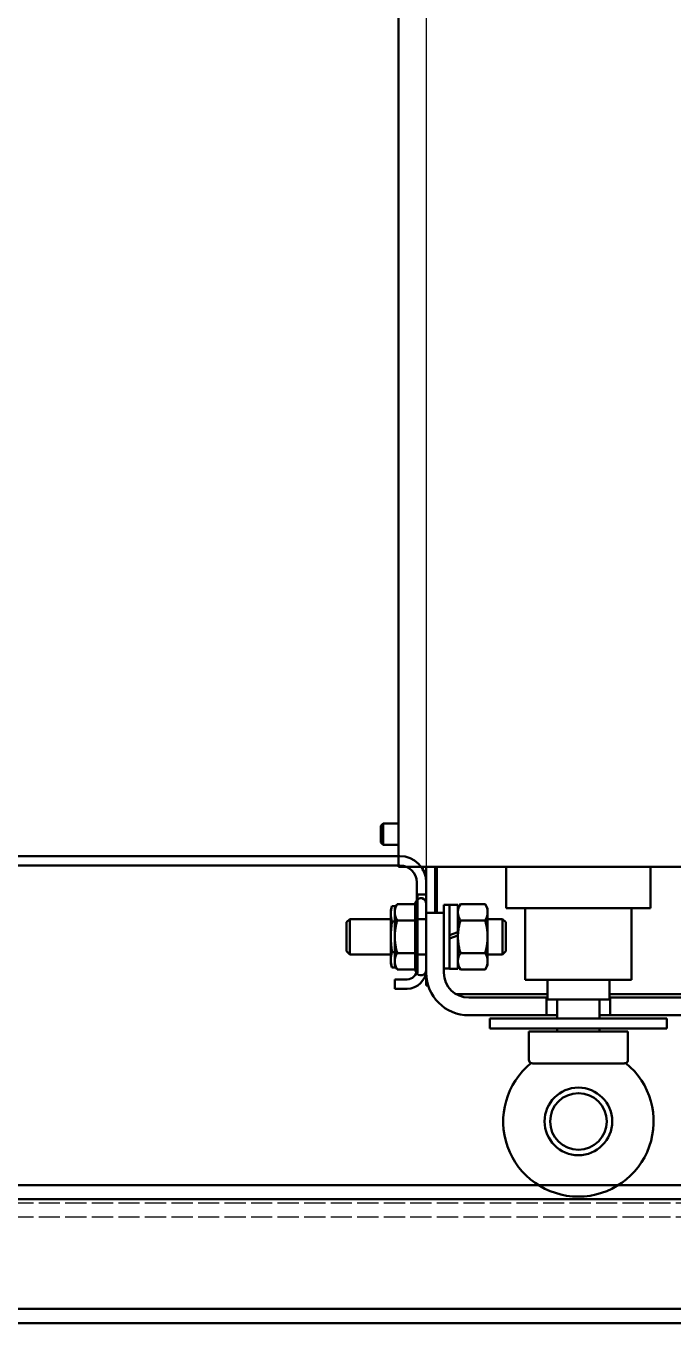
# Model space of a CAD drawing. Header units: millimetres. Extents: x 0 to 461941, y -159644 to 4828.
# Drawn here: x 401394.9 to 401577.8, y -39159.1 to -38792.4 of the extents above; entities that cross this region are included whole.
import ezdxf

# ---------------------------------------------------------------- set-up
doc = ezdxf.new("R2010")
doc.units = ezdxf.units.MM
doc.linetypes.add('Xref Conv Decant In$0$AM_ISO02W050', pattern=[7.5, 6, -1.5])
doc.linetypes.add('Xref Conv Decant Product Tote$0$AM_ISO02W050', pattern=[7.5, 6, -1.5])
doc.layers.add('AM_BOR', color=4, linetype='Continuous')
doc.layers.add('Xref Conv Decant Product Tote$0$Dimension', color=7, linetype='Continuous')
for name, color, linetype, lineweight in [('Xref Conv Decant In$0$Conv Decant In Out', 5, 'Continuous', 50), ('Xref Conv Decant In$0$Hidden', 9, 'Xref Conv Decant In$0$AM_ISO02W050', 25), ('Xref Conv Decant Product Tote$0$Conv- Product decant', 3, 'Continuous', 50), ('Xref Conv Decant Product Tote$0$Hidden', 9, 'Xref Conv Decant Product Tote$0$AM_ISO02W050', 25)]:
    doc.layers.add(name, color=color, linetype=linetype, lineweight=lineweight)

# ---------------------------------------------------------------- blocks, each defined once
blk = doc.blocks.new('*U293')
for p, q in [((555.675, 7.4225), (555.675, 157.6602)), ((558.335, 7.4225), (558.335, 157.6602)), ((590.515, 8.89), (590.515, 5.4286)), ((593.175, 8.89), (590.515, 8.89)), ((593.175, 8.89), (593.175, 5.4286)), ((587.7464, 2.66), (563.0975, 2.66)), ((587.7464, 0), (563.0975, 0))]:
    blk.add_line(p, q)
for centre, radius, start, end in [((563.0975, 7.4225), 7.4225, 180, 270), ((563.0975, 7.4225), 4.7625, 180, 270), ((587.7464, 5.4286), 2.7686, 270, 0), ((587.7464, 5.4286), 5.4286, 270, 0)]:
    blk.add_arc(centre, radius, start, end)
blk = doc.blocks.new('Xref Conv Decant Product Tote$0$A$C488F5DB0')
for p, q in [((116.51, 377.5), (115.59, 376.58)), ((125.59, 376.58), (115.59, 376.58)), ((115.59, 365), (115.59, 376.58)), ((116.51, 377.5), (124.67, 377.5)), ((124.67, 377.5), (125.59, 376.58)), ((125.59, 365), (125.59, 376.58)), ((147.21, 367.8), (146.59, 367.19)), ((152.59, 367.19), (146.59, 367.19)), ((146.59, 362.8), (146.59, 367.19)), ((147.21, 367.8), (151.98, 367.8)), ((151.98, 367.8), (152.59, 367.19)), ((152.59, 362.8), (152.59, 367.19)), ((112.59, 363.9), (111.36, 363.19)), ((111.36, 358.1), (111.36, 363.19)), ((113.09, 365), (111.93, 364.69)), ((111.93, 363.52), (111.93, 364.69)), ((113.67, 363.9), (112.59, 363.9)), ((114.1, 365), (113.09, 365)), ((120.59, 363.9), (113.67, 363.9)), ((120.59, 365), (114.1, 365)), ((115.97, 358.1), (115.97, 363.19)), ((116.26, 363.9), (116.26, 364.69)), ((127.09, 365), (120.59, 365)), ((127.52, 363.9), (120.59, 363.9)), ((124.92, 363.9), (124.92, 364.69)), ((125.21, 358.1), (125.21, 363.19)), ((128.09, 365), (127.09, 365)), ((128.59, 363.9), (127.52, 363.9)), ((128.09, 365), (129.25, 364.69)), ((128.59, 363.9), (129.83, 363.19)), ((129.25, 363.52), (129.25, 364.69)), ((129.83, 358.1), (129.83, 363.19)), ((140.39, 261.2), (140.39, 362.8)), ((140.39, 362.8), (686.39, 362.8)), ((132.49, 357.5), (110.39, 357.5)), ((111.36, 358.23), (110.56, 357.86)), ((113.67, 358.1), (111.36, 358.1)), ((112.59, 358.1), (112.59, 357.5)), ((112.59, 357.5), (128.59, 357.5)), ((115.97, 358.1), (113.67, 358.1)), ((115.59, 357.5), (115.59, 355)), ((120.59, 358.1), (115.97, 358.1)), ((125.21, 358.1), (120.59, 358.1)), ((127.52, 358.1), (125.21, 358.1)), ((125.59, 357.5), (125.59, 355)), ((129.83, 358.1), (127.52, 358.1)), ((128.59, 358.1), (128.59, 357.5)), ((129.83, 358.23), (130.63, 357.86)), ((132.49, 355), (132.49, 357.5)), ((139.2, 356), (139.21, 356)), ((139.2, 355), (139.2, 356)), ((140.04, 356), (139.21, 356)), ((140.04, 356), (140.39, 356)), ((106.79, 355), (106.79, 354.45)), ((110.39, 355), (106.79, 355)), ((110.39, 355), (132.49, 355)), ((127.39, 355), (110.39, 355)), ((127.39, 350), (127.39, 355)), ((140.39, 355), (127.39, 355)), ((140.39, 352.5), (127.39, 352.5)), ((140.39, 352), (127.39, 352)), ((128.59, 352), (128.59, 352.5)), ((110.39, 350), (127.39, 350)), ((120.12, 348.4), (111.54, 348.4)), ((111.54, 348.4), (111.54, 346.05)), ((111.59, 350), (111.59, 348.4)), ((121.06, 348.4), (120.12, 348.4)), ((120.12, 348.4), (120.98, 346.05)), ((121.92, 346.05), (121.06, 348.4)), ((129.64, 348.4), (121.06, 348.4)), ((129.59, 350), (127.39, 350)), ((129.59, 350), (129.59, 348.4)), ((129.64, 348.4), (129.64, 346.05)), ((104.39, 346.61), (104.39, 320.75)), ((112.59, 346.05), (111.36, 345.34)), ((111.36, 345.34), (111.36, 338.36)), ((120.98, 346.05), (111.54, 346.05)), ((115.97, 345.34), (115.97, 338.36)), ((121.92, 346.05), (120.98, 346.05)), ((129.64, 346.05), (121.92, 346.05)), ((125.21, 345.34), (125.21, 338.36)), ((128.59, 346.05), (129.83, 345.34)), ((129.83, 345.34), (129.83, 338.36)), ((98.39, 343), (98.39, 321)), ((103.39, 321), (103.39, 343)), ((112.59, 337.65), (111.36, 338.36)), ((112.59, 337.65), (113.67, 337.65)), ((113.67, 337.65), (120.59, 337.65)), ((115.59, 337.65), (115.59, 333.42)), ((120.59, 337.65), (127.52, 337.65)), ((125.59, 337.65), (125.59, 333.42)), ((127.52, 337.65), (128.59, 337.65)), ((128.59, 337.65), (129.83, 338.36)), ((94.69, 287), (94.69, 337)), ((94.69, 337), (97.49, 337)), ((97.49, 337), (97.49, 287)), ((115.59, 333.42), (125.59, 333.42)), ((116.51, 332.5), (115.59, 333.42)), ((124.67, 332.5), (116.51, 332.5)), ((124.67, 332.5), (125.59, 333.42)), ((128.64, 291.6), (128.64, 332.4)), ((128.64, 332.4), (140.39, 332.4)), ((108.39, 297), (108.39, 327)), ((128.64, 327), (108.39, 327)), ((84.79, 299.19), (84.79, 324.81)), ((85.79, 326), (93.79, 326)), ((93.79, 298), (93.79, 326)), ((98.39, 321), (103.39, 321)), ((98.39, 318), (98.39, 321)), ((102.89, 303.25), (102.89, 320.75)), ((102.89, 320.75), (108.39, 320.75)), ((103.39, 321), (103.39, 320.75)), ((93.79, 318), (94.69, 318)), ((97.49, 318), (102.89, 318)), ((93.79, 306), (94.69, 306)), ((97.49, 306), (102.89, 306)), ((98.39, 303), (98.39, 306)), ((103.39, 303), (98.39, 303)), ((98.39, 303), (98.39, 21)), ((102.89, 303.25), (108.39, 303.25)), ((103.39, 303.25), (103.39, 303)), ((103.39, 21), (103.39, 303)), ((104.39, 303.25), (104.39, 282.5)), ((85.79, 298), (93.79, 298)), ((128.64, 297), (108.39, 297)), ((128.64, 291.6), (140.39, 291.6)), ((94.69, 287), (97.49, 287))]:
    blk.add_line(p, q)
at = {"flags": 128}
for points in [[(113.67, 363.9), (113.57, 363.9), (113.48, 363.9), (113.39, 363.89), (113.3, 363.88), (113.2, 363.87), (113.11, 363.86), (113.02, 363.84), (112.93, 363.82), (112.83, 363.8), (112.74, 363.78), (112.65, 363.75), (112.55, 363.72), (112.46, 363.69), (112.36, 363.66), (112.27, 363.63), (112.17, 363.59), (112.07, 363.55), (111.97, 363.5), (111.87, 363.46), (111.77, 363.41), (111.67, 363.36), (111.57, 363.3), (111.46, 363.25), (111.36, 363.19)], [(114.1, 365), (114.01, 365), (113.92, 365), (113.84, 365), (113.75, 364.99), (113.67, 364.99), (113.58, 364.98), (113.49, 364.97), (113.41, 364.97), (113.32, 364.96), (113.23, 364.95), (113.14, 364.94), (113.06, 364.92), (112.97, 364.91), (112.88, 364.9), (112.79, 364.88), (112.7, 364.86), (112.6, 364.85), (112.51, 364.83), (112.42, 364.81), (112.32, 364.79), (112.23, 364.76), (112.13, 364.74), (112.03, 364.72), (111.93, 364.69)], [(115.97, 363.19), (115.87, 363.25), (115.76, 363.3), (115.66, 363.36), (115.56, 363.41), (115.46, 363.46), (115.36, 363.5), (115.26, 363.55), (115.16, 363.59), (115.06, 363.63), (114.97, 363.66), (114.87, 363.69), (114.78, 363.72), (114.68, 363.75), (114.59, 363.78), (114.5, 363.8), (114.4, 363.82), (114.31, 363.84), (114.22, 363.86), (114.13, 363.87), (114.03, 363.88), (113.94, 363.89), (113.85, 363.9), (113.76, 363.9), (113.67, 363.9)], [(116.26, 364.69), (116.16, 364.72), (116.07, 364.74), (115.97, 364.76), (115.87, 364.79), (115.78, 364.81), (115.68, 364.83), (115.59, 364.85), (115.5, 364.86), (115.41, 364.88), (115.32, 364.9), (115.23, 364.91), (115.14, 364.92), (115.05, 364.94), (114.97, 364.95), (114.88, 364.96), (114.79, 364.97), (114.7, 364.97), (114.62, 364.98), (114.53, 364.99), (114.44, 364.99), (114.36, 365), (114.27, 365), (114.19, 365), (114.1, 365)], [(120.59, 363.9), (120.41, 363.9), (120.22, 363.9), (120.04, 363.89), (119.85, 363.88), (119.67, 363.87), (119.49, 363.86), (119.3, 363.84), (119.12, 363.82), (118.93, 363.8), (118.74, 363.78), (118.56, 363.75), (118.37, 363.72), (118.18, 363.69), (117.99, 363.66), (117.8, 363.63), (117.6, 363.59), (117.41, 363.55), (117.21, 363.5), (117.01, 363.46), (116.81, 363.41), (116.6, 363.36), (116.4, 363.3), (116.19, 363.25), (115.97, 363.19)], [(120.59, 365), (120.42, 365), (120.25, 365), (120.07, 365), (119.9, 364.99), (119.73, 364.99), (119.56, 364.98), (119.38, 364.97), (119.21, 364.97), (119.03, 364.96), (118.86, 364.95), (118.68, 364.94), (118.51, 364.92), (118.33, 364.91), (118.15, 364.9), (117.97, 364.88), (117.79, 364.86), (117.61, 364.85), (117.42, 364.83), (117.23, 364.81), (117.04, 364.79), (116.85, 364.76), (116.66, 364.74), (116.46, 364.72), (116.26, 364.69)], [(124.92, 364.69), (124.72, 364.72), (124.53, 364.74), (124.33, 364.76), (124.14, 364.79), (123.95, 364.81), (123.77, 364.83), (123.58, 364.85), (123.4, 364.86), (123.22, 364.88), (123.04, 364.9), (122.86, 364.91), (122.68, 364.92), (122.5, 364.94), (122.33, 364.95), (122.15, 364.96), (121.98, 364.97), (121.8, 364.97), (121.63, 364.98), (121.46, 364.99), (121.29, 364.99), (121.11, 365), (120.94, 365), (120.77, 365), (120.59, 365)], [(125.21, 363.19), (125, 363.25), (124.79, 363.3), (124.58, 363.36), (124.38, 363.41), (124.18, 363.46), (123.98, 363.5), (123.78, 363.55), (123.58, 363.59), (123.39, 363.63), (123.2, 363.66), (123.01, 363.69), (122.82, 363.72), (122.63, 363.75), (122.44, 363.78), (122.26, 363.8), (122.07, 363.82), (121.89, 363.84), (121.7, 363.86), (121.52, 363.87), (121.33, 363.88), (121.15, 363.89), (120.96, 363.9), (120.78, 363.9), (120.59, 363.9)], [(127.09, 365), (127, 365), (126.92, 365), (126.83, 365), (126.74, 364.99), (126.66, 364.99), (126.57, 364.98), (126.48, 364.97), (126.4, 364.97), (126.31, 364.96), (126.22, 364.95), (126.13, 364.94), (126.05, 364.92), (125.96, 364.91), (125.87, 364.9), (125.78, 364.88), (125.69, 364.86), (125.59, 364.85), (125.5, 364.83), (125.41, 364.81), (125.31, 364.79), (125.22, 364.76), (125.12, 364.74), (125.02, 364.72), (124.92, 364.69)], [(127.52, 363.9), (127.43, 363.9), (127.34, 363.9), (127.24, 363.89), (127.15, 363.88), (127.06, 363.87), (126.97, 363.86), (126.88, 363.84), (126.78, 363.82), (126.69, 363.8), (126.6, 363.78), (126.5, 363.75), (126.41, 363.72), (126.31, 363.69), (126.22, 363.66), (126.12, 363.63), (126.03, 363.59), (125.93, 363.55), (125.83, 363.5), (125.73, 363.46), (125.63, 363.41), (125.53, 363.36), (125.42, 363.3), (125.32, 363.25), (125.21, 363.19)], [(129.25, 364.69), (129.15, 364.72), (129.06, 364.74), (128.96, 364.76), (128.86, 364.79), (128.77, 364.81), (128.68, 364.83), (128.58, 364.85), (128.49, 364.86), (128.4, 364.88), (128.31, 364.9), (128.22, 364.91), (128.13, 364.92), (128.04, 364.94), (127.96, 364.95), (127.87, 364.96), (127.78, 364.97), (127.69, 364.97), (127.61, 364.98), (127.52, 364.99), (127.43, 364.99), (127.35, 365), (127.26, 365), (127.18, 365), (127.09, 365)], [(129.83, 363.19), (129.72, 363.25), (129.62, 363.3), (129.52, 363.36), (129.41, 363.41), (129.31, 363.46), (129.21, 363.5), (129.12, 363.55), (129.02, 363.59), (128.92, 363.63), (128.82, 363.66), (128.73, 363.69), (128.63, 363.72), (128.54, 363.75), (128.45, 363.78), (128.35, 363.8), (128.26, 363.82), (128.17, 363.84), (128.08, 363.86), (127.98, 363.87), (127.89, 363.88), (127.8, 363.89), (127.71, 363.9), (127.61, 363.9), (127.52, 363.9)], [(113.67, 346.05), (113.57, 346.05), (113.48, 346.05), (113.39, 346.04), (113.3, 346.03), (113.2, 346.02), (113.11, 346.01), (113.02, 345.99), (112.93, 345.97), (112.83, 345.95), (112.74, 345.93), (112.65, 345.9), (112.55, 345.87), (112.46, 345.84), (112.36, 345.81), (112.27, 345.78), (112.17, 345.74), (112.07, 345.7), (111.97, 345.65), (111.87, 345.61), (111.77, 345.56), (111.67, 345.51), (111.57, 345.45), (111.46, 345.4), (111.36, 345.34)], [(115.97, 345.34), (115.87, 345.4), (115.76, 345.45), (115.66, 345.51), (115.56, 345.56), (115.46, 345.61), (115.36, 345.65), (115.26, 345.7), (115.16, 345.74), (115.06, 345.78), (114.97, 345.81), (114.87, 345.84), (114.78, 345.87), (114.68, 345.9), (114.59, 345.93), (114.5, 345.95), (114.4, 345.97), (114.31, 345.99), (114.22, 346.01), (114.13, 346.02), (114.03, 346.03), (113.94, 346.04), (113.85, 346.05), (113.76, 346.05), (113.67, 346.05)], [(120.59, 346.05), (120.41, 346.05), (120.22, 346.05), (120.04, 346.04), (119.85, 346.03), (119.67, 346.02), (119.49, 346.01), (119.3, 345.99), (119.12, 345.97), (118.93, 345.95), (118.74, 345.93), (118.56, 345.9), (118.37, 345.87), (118.18, 345.84), (117.99, 345.81), (117.8, 345.78), (117.6, 345.74), (117.41, 345.7), (117.21, 345.65), (117.01, 345.61), (116.81, 345.56), (116.6, 345.51), (116.4, 345.45), (116.19, 345.4), (115.97, 345.34)], [(125.21, 345.34), (125, 345.4), (124.79, 345.45), (124.58, 345.51), (124.38, 345.56), (124.18, 345.61), (123.98, 345.65), (123.78, 345.7), (123.58, 345.74), (123.39, 345.78), (123.2, 345.81), (123.01, 345.84), (122.82, 345.87), (122.63, 345.9), (122.44, 345.93), (122.26, 345.95), (122.07, 345.97), (121.89, 345.99), (121.7, 346.01), (121.52, 346.02), (121.33, 346.03), (121.15, 346.04), (120.96, 346.05), (120.78, 346.05), (120.59, 346.05)], [(127.52, 346.05), (127.43, 346.05), (127.34, 346.05), (127.24, 346.04), (127.15, 346.03), (127.06, 346.02), (126.97, 346.01), (126.88, 345.99), (126.78, 345.97), (126.69, 345.95), (126.6, 345.93), (126.5, 345.9), (126.41, 345.87), (126.31, 345.84), (126.22, 345.81), (126.12, 345.78), (126.03, 345.74), (125.93, 345.7), (125.83, 345.65), (125.73, 345.61), (125.63, 345.56), (125.53, 345.51), (125.42, 345.45), (125.32, 345.4), (125.21, 345.34)], [(129.83, 345.34), (129.72, 345.4), (129.62, 345.45), (129.52, 345.51), (129.41, 345.56), (129.31, 345.61), (129.21, 345.65), (129.12, 345.7), (129.02, 345.74), (128.92, 345.78), (128.82, 345.81), (128.73, 345.84), (128.63, 345.87), (128.54, 345.9), (128.45, 345.93), (128.35, 345.95), (128.26, 345.97), (128.17, 345.99), (128.08, 346.01), (127.98, 346.02), (127.89, 346.03), (127.8, 346.04), (127.71, 346.05), (127.61, 346.05), (127.52, 346.05)], [(111.36, 338.36), (111.46, 338.3), (111.57, 338.25), (111.67, 338.19), (111.77, 338.14), (111.87, 338.09), (111.97, 338.05), (112.07, 338), (112.17, 337.96), (112.27, 337.92), (112.36, 337.89), (112.46, 337.86), (112.55, 337.83), (112.65, 337.8), (112.74, 337.77), (112.83, 337.75), (112.93, 337.73), (113.02, 337.71), (113.11, 337.69), (113.2, 337.68), (113.3, 337.67), (113.39, 337.66), (113.48, 337.66), (113.57, 337.65), (113.67, 337.65)], [(113.67, 337.65), (113.76, 337.65), (113.85, 337.66), (113.94, 337.66), (114.03, 337.67), (114.13, 337.68), (114.22, 337.69), (114.31, 337.71), (114.4, 337.73), (114.5, 337.75), (114.59, 337.77), (114.68, 337.8), (114.78, 337.83), (114.87, 337.86), (114.97, 337.89), (115.06, 337.92), (115.16, 337.96), (115.26, 338), (115.36, 338.05), (115.46, 338.09), (115.56, 338.14), (115.66, 338.19), (115.76, 338.25), (115.87, 338.3), (115.97, 338.36)], [(115.97, 338.36), (116.19, 338.3), (116.4, 338.25), (116.6, 338.19), (116.81, 338.14), (117.01, 338.09), (117.21, 338.05), (117.41, 338), (117.6, 337.96), (117.8, 337.92), (117.99, 337.89), (118.18, 337.86), (118.37, 337.83), (118.56, 337.8), (118.74, 337.77), (118.93, 337.75), (119.12, 337.73), (119.3, 337.71), (119.49, 337.69), (119.67, 337.68), (119.85, 337.67), (120.04, 337.66), (120.22, 337.66), (120.41, 337.65), (120.59, 337.65)], [(120.59, 337.65), (120.78, 337.65), (120.96, 337.66), (121.15, 337.66), (121.33, 337.67), (121.52, 337.68), (121.7, 337.69), (121.89, 337.71), (122.07, 337.73), (122.26, 337.75), (122.44, 337.77), (122.63, 337.8), (122.82, 337.83), (123.01, 337.86), (123.2, 337.89), (123.39, 337.92), (123.58, 337.96), (123.78, 338), (123.98, 338.05), (124.18, 338.09), (124.38, 338.14), (124.58, 338.19), (124.79, 338.25), (125, 338.3), (125.21, 338.36)], [(125.21, 338.36), (125.32, 338.3), (125.42, 338.25), (125.53, 338.19), (125.63, 338.14), (125.73, 338.09), (125.83, 338.05), (125.93, 338), (126.03, 337.96), (126.12, 337.92), (126.22, 337.89), (126.31, 337.86), (126.41, 337.83), (126.5, 337.8), (126.6, 337.77), (126.69, 337.75), (126.78, 337.73), (126.88, 337.71), (126.97, 337.69), (127.06, 337.68), (127.15, 337.67), (127.24, 337.66), (127.34, 337.66), (127.43, 337.65), (127.52, 337.65)], [(127.52, 337.65), (127.61, 337.65), (127.71, 337.66), (127.8, 337.66), (127.89, 337.67), (127.98, 337.68), (128.08, 337.69), (128.17, 337.71), (128.26, 337.73), (128.35, 337.75), (128.45, 337.77), (128.54, 337.8), (128.63, 337.83), (128.73, 337.86), (128.82, 337.89), (128.92, 337.92), (129.02, 337.96), (129.12, 338), (129.21, 338.05), (129.31, 338.09), (129.41, 338.14), (129.52, 338.19), (129.62, 338.25), (129.72, 338.3), (129.83, 338.36)], [(84.79, 324.81), (84.79, 324.85), (84.8, 324.89), (84.8, 324.93), (84.8, 324.97), (84.8, 325.01), (84.81, 325.05), (84.81, 325.08), (84.82, 325.12), (84.82, 325.15), (84.83, 325.18), (84.83, 325.21), (84.84, 325.24), (84.84, 325.26), (84.85, 325.29), (84.86, 325.31), (84.86, 325.33), (84.86, 325.35), (84.87, 325.36), (84.87, 325.38), (84.87, 325.39), (84.88, 325.4), (84.88, 325.4), (84.88, 325.41), (84.88, 325.41)], [(84.88, 298.59), (84.88, 298.59), (84.88, 298.6), (84.88, 298.6), (84.88, 298.61), (84.87, 298.62), (84.87, 298.63), (84.87, 298.65), (84.86, 298.66), (84.86, 298.68), (84.85, 298.71), (84.85, 298.73), (84.84, 298.76), (84.83, 298.78), (84.83, 298.81), (84.82, 298.85), (84.82, 298.88), (84.81, 298.91), (84.81, 298.95), (84.8, 298.99), (84.8, 299.03), (84.8, 299.07), (84.8, 299.11), (84.79, 299.15), (84.79, 299.19)]]:
    blk.add_lwpolyline(points, dxfattribs=at)
for radius in [9.55, 8]:
    blk.add_circle((68.39, 312), radius)
for centre, radius, start, end in [((111.19, 356.5), 1.5, 115, 270), ((129.99, 356.5), 1.5, 270, 65), ((110.39, 343), 12, 90, 180), ((110.39, 343), 7, 90, 180), ((68.39, 312), 21.25, 39.1185, 320.8815), ((85.79, 325), 1, 90, 155.9717), ((85.79, 299), 1, 204.0283, 270)]:
    blk.add_arc(centre, radius, start, end)
blk = doc.blocks.new('Xref Conv Decant Product Tote$0$STAND WMNT - SV 2400lg')
blk.add_lwpolyline([(-17.5, 2405), (17.5, 2405), (17.5, 5), (-17.5, 5)], close=True)
at = {"layer": 'Xref Conv Decant Product Tote$0$Hidden'}
blk.add_line((12.5, 2405), (12.5, 5), dxfattribs=at)
blk = doc.blocks.new('Xref Conv Decant Product Tote')
at = {"layer": 'Xref Conv Decant Product Tote$0$Dimension'}
blk.add_line((401508.07, -38455.03), (401508.07, -39059.17), dxfattribs=at)
at = {"layer": 'Xref Conv Decant Product Tote$0$Conv- Product decant'}
for name, p, rotation in [('Xref Conv Decant Product Tote$0$A$C488F5DB0', (401863.07, -39170.49), 90), ('Xref Conv Decant Product Tote$0$STAND WMNT - SV 2400lg', (401928.57, -39137.6), 90.00000000000001)]:
    blk.add_blockref(name, p, dxfattribs=dict(at, rotation=rotation))
at = {"layer": 'Xref Conv Decant Product Tote$0$Conv- Product decant', "xscale": -1, "rotation": 90}
blk.add_blockref('*U293', (401508.07, -38471.43), dxfattribs=at)
blk = doc.blocks.new('Xref Conv Decant In$0$STAND WMNT - SV 3000lg')
blk.add_lwpolyline([(-17.5, 3005), (17.5, 3005), (17.5, 5), (-17.5, 5)], close=True)
at = {"layer": 'Xref Conv Decant In$0$Hidden'}
blk.add_line((12.5, 3005), (12.5, 5), dxfattribs=at)
blk = doc.blocks.new('Xref Conv Decant In')
at = {"layer": 'Xref Conv Decant In$0$Conv Decant In Out', "rotation": 90}
blk.add_blockref('Xref Conv Decant In$0$STAND WMNT - SV 3000lg', (401928.57, -39141.6), dxfattribs=at)

msp = doc.modelspace()

# ---------------------------------------------------------------- block references
msp.add_blockref('Xref Conv Decant Product Tote', (0, 0))
at = {"layer": 'AM_BOR'}
for name in ['Xref Conv Decant Product Tote', 'Xref Conv Decant In']:
    msp.add_blockref(name, (0, 0), dxfattribs=at)

doc.saveas('drawing.dxf')
